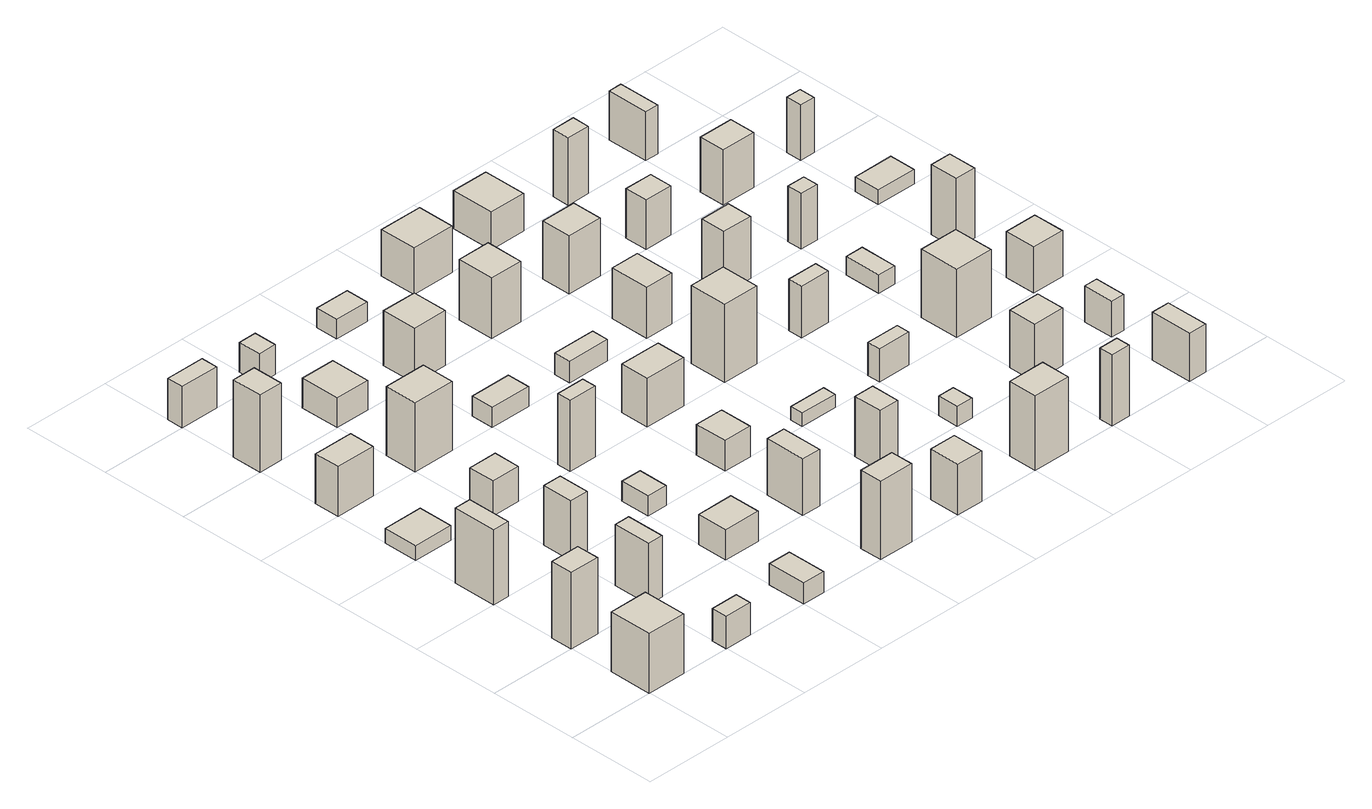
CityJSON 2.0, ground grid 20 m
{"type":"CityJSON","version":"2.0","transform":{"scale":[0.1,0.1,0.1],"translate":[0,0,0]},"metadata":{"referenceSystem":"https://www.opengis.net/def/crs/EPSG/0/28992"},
"CityObjects":{
"building1":{"type":"Building","attributes":{"roofType":"Flat","yearOfConstruction":1999,"function":"Residential","storeysAboveGround":4},"geometry":[{"type":"MultiSurface","lod":"1","boundaries":[[[0,1,2,3]],[[4,5,6,7]],[[3,2,5,4]],[[7,6,1,0]],[[4,7,0,3]],[[1,6,5,2]]]}]},
"building2":{"type":"Building","attributes":{"roofType":"Flat","yearOfConstruction":1981,"function":"Residential","storeysAboveGround":5},"geometry":[{"type":"MultiSurface","lod":"1","boundaries":[[[8,9,10,11]],[[12,13,14,15]],[[11,10,13,12]],[[15,14,9,8]],[[12,15,8,11]],[[9,14,13,10]]]}]},
"building3":{"type":"Building","attributes":{"roofType":"Flat","yearOfConstruction":1977,"function":"Residential","storeysAboveGround":5},"geometry":[{"type":"MultiSurface","lod":"1","boundaries":[[[16,17,18,19]],[[20,21,22,23]],[[19,18,21,20]],[[23,22,17,16]],[[20,23,16,19]],[[17,22,21,18]]]}]},
"building4":{"type":"Building","attributes":{"roofType":"Pyramidal","yearOfConstruction":1947,"function":"Industrial","storeysAboveGround":2},"geometry":[{"type":"MultiSurface","lod":"1","boundaries":[[[24,25,26,27]],[[28,29,30,31]],[[27,26,29,28]],[[31,30,25,24]],[[28,31,24,27]],[[25,30,29,26]]]}]},
"building5":{"type":"Building","attributes":{"roofType":"Flat","yearOfConstruction":1955,"function":"Residential","storeysAboveGround":1},"geometry":[{"type":"MultiSurface","lod":"1","boundaries":[[[32,33,34,35]],[[36,37,38,39]],[[35,34,37,36]],[[39,38,33,32]],[[36,39,32,35]],[[33,38,37,34]]]}]},
"building6":{"type":"Building","attributes":{"roofType":"Flat","yearOfConstruction":1960,"function":"Residential","storeysAboveGround":4},"geometry":[{"type":"MultiSurface","lod":"1","boundaries":[[[40,41,42,43]],[[44,45,46,47]],[[43,42,45,44]],[[47,46,41,40]],[[44,47,40,43]],[[41,46,45,42]]]}]},
"building7":{"type":"Building","attributes":{"roofType":"Hipped","yearOfConstruction":1954,"function":"Residential","storeysAboveGround":3},"geometry":[{"type":"MultiSurface","lod":"1","boundaries":[[[48,49,50,51]],[[52,53,54,55]],[[51,50,53,52]],[[55,54,49,48]],[[52,55,48,51]],[[49,54,53,50]]]}]},
"building8":{"type":"Building","attributes":{"roofType":"Flat","yearOfConstruction":1960,"function":"Residential","storeysAboveGround":5},"geometry":[{"type":"MultiSurface","lod":"1","boundaries":[[[56,57,58,59]],[[60,61,62,63]],[[59,58,61,60]],[[63,62,57,56]],[[60,63,56,59]],[[57,62,61,58]]]}]},
"building9":{"type":"Building","attributes":{"roofType":"Flat","yearOfConstruction":1947,"function":"Industrial","storeysAboveGround":4},"geometry":[{"type":"MultiSurface","lod":"1","boundaries":[[[64,65,66,67]],[[68,69,70,71]],[[67,66,69,68]],[[71,70,65,64]],[[68,71,64,67]],[[65,70,69,66]]]}]},
"building10":{"type":"Building","attributes":{"roofType":"Flat","yearOfConstruction":1946,"function":"Industrial","storeysAboveGround":3},"geometry":[{"type":"MultiSurface","lod":"1","boundaries":[[[72,73,74,75]],[[76,77,78,79]],[[75,74,77,76]],[[79,78,73,72]],[[76,79,72,75]],[[73,78,77,74]]]}]},
"building11":{"type":"Building","attributes":{"roofType":"Hipped","yearOfConstruction":1957,"function":"Industrial","storeysAboveGround":2},"geometry":[{"type":"MultiSurface","lod":"1","boundaries":[[[80,81,82,83]],[[84,85,86,87]],[[83,82,85,84]],[[87,86,81,80]],[[84,87,80,83]],[[81,86,85,82]]]}]},
"building12":{"type":"Building","attributes":{"roofType":"Shed","yearOfConstruction":1993,"function":"Industrial","storeysAboveGround":1},"geometry":[{"type":"MultiSurface","lod":"1","boundaries":[[[88,89,90,91]],[[92,93,94,95]],[[91,90,93,92]],[[95,94,89,88]],[[92,95,88,91]],[[89,94,93,90]]]}]},
"building13":{"type":"Building","attributes":{"roofType":"Flat","yearOfConstruction":2009,"function":"Residential","storeysAboveGround":5},"geometry":[{"type":"MultiSurface","lod":"1","boundaries":[[[96,97,98,99]],[[100,101,102,103]],[[99,98,101,100]],[[103,102,97,96]],[[100,103,96,99]],[[97,102,101,98]]]}]},
"building14":{"type":"Building","attributes":{"roofType":"Flat","yearOfConstruction":1986,"function":"Residential","storeysAboveGround":2},"geometry":[{"type":"MultiSurface","lod":"1","boundaries":[[[104,105,106,107]],[[108,109,110,111]],[[107,106,109,108]],[[111,110,105,104]],[[108,111,104,107]],[[105,110,109,106]]]}]},
"building15":{"type":"Building","attributes":{"roofType":"Flat","yearOfConstruction":1958,"function":"Residential","storeysAboveGround":2},"geometry":[{"type":"MultiSurface","lod":"1","boundaries":[[[112,113,114,115]],[[116,117,118,119]],[[115,114,117,116]],[[119,118,113,112]],[[116,119,112,115]],[[113,118,117,114]]]}]},
"building16":{"type":"Building","attributes":{"roofType":"Pyramidal","yearOfConstruction":1965,"function":"Residential","storeysAboveGround":1},"geometry":[{"type":"MultiSurface","lod":"1","boundaries":[[[120,121,122,123]],[[124,125,126,127]],[[123,122,125,124]],[[127,126,121,120]],[[124,127,120,123]],[[121,126,125,122]]]}]},
"building17":{"type":"Building","attributes":{"roofType":"Flat","yearOfConstruction":1966,"function":"Residential","storeysAboveGround":2},"geometry":[{"type":"MultiSurface","lod":"1","boundaries":[[[128,129,130,131]],[[132,133,134,135]],[[131,130,133,132]],[[135,134,129,128]],[[132,135,128,131]],[[129,134,133,130]]]}]},
"building18":{"type":"Building","attributes":{"roofType":"Flat","yearOfConstruction":2013,"function":"Industrial","storeysAboveGround":5},"geometry":[{"type":"MultiSurface","lod":"1","boundaries":[[[136,137,138,139]],[[140,141,142,143]],[[139,138,141,140]],[[143,142,137,136]],[[140,143,136,139]],[[137,142,141,138]]]}]},
"building19":{"type":"Building","attributes":{"roofType":"Flat","yearOfConstruction":1972,"function":"Residential","storeysAboveGround":5},"geometry":[{"type":"MultiSurface","lod":"1","boundaries":[[[144,145,146,147]],[[148,149,150,151]],[[147,146,149,148]],[[151,150,145,144]],[[148,151,144,147]],[[145,150,149,146]]]}]},
"building20":{"type":"Building","attributes":{"roofType":"Shed","yearOfConstruction":1979,"function":"Residential","storeysAboveGround":1},"geometry":[{"type":"MultiSurface","lod":"1","boundaries":[[[152,153,154,155]],[[156,157,158,159]],[[155,154,157,156]],[[159,158,153,152]],[[156,159,152,155]],[[153,158,157,154]]]}]},
"building21":{"type":"Building","attributes":{"roofType":"Flat","yearOfConstruction":1978,"function":"Residential","storeysAboveGround":4},"geometry":[{"type":"MultiSurface","lod":"1","boundaries":[[[160,161,162,163]],[[164,165,166,167]],[[163,162,165,164]],[[167,166,161,160]],[[164,167,160,163]],[[161,166,165,162]]]}]},
"building22":{"type":"Building","attributes":{"roofType":"Gabled","yearOfConstruction":2009,"function":"Residential","storeysAboveGround":3},"geometry":[{"type":"MultiSurface","lod":"1","boundaries":[[[168,169,170,171]],[[172,173,174,175]],[[171,170,173,172]],[[175,174,169,168]],[[172,175,168,171]],[[169,174,173,170]]]}]},
"building23":{"type":"Building","attributes":{"roofType":"Flat","yearOfConstruction":1964,"function":"Residential","storeysAboveGround":2},"geometry":[{"type":"MultiSurface","lod":"1","boundaries":[[[176,177,178,179]],[[180,181,182,183]],[[179,178,181,180]],[[183,182,177,176]],[[180,183,176,179]],[[177,182,181,178]]]}]},
"building24":{"type":"Building","attributes":{"roofType":"Hipped","yearOfConstruction":1991,"function":"Residential","storeysAboveGround":1},"geometry":[{"type":"MultiSurface","lod":"1","boundaries":[[[184,185,186,187]],[[188,189,190,191]],[[187,186,189,188]],[[191,190,185,184]],[[188,191,184,187]],[[185,190,189,186]]]}]},
"building25":{"type":"Building","attributes":{"roofType":"Shed","yearOfConstruction":1979,"function":"Residential","storeysAboveGround":3},"geometry":[{"type":"MultiSurface","lod":"1","boundaries":[[[192,193,194,195]],[[196,197,198,199]],[[195,194,197,196]],[[199,198,193,192]],[[196,199,192,195]],[[193,198,197,194]]]}]},
"building26":{"type":"Building","attributes":{"roofType":"Pyramidal","yearOfConstruction":1959,"function":"Residential","storeysAboveGround":3},"geometry":[{"type":"MultiSurface","lod":"1","boundaries":[[[200,201,202,203]],[[204,205,206,207]],[[203,202,205,204]],[[207,206,201,200]],[[204,207,200,203]],[[201,206,205,202]]]}]},
"building27":{"type":"Building","attributes":{"roofType":"Flat","yearOfConstruction":1964,"function":"Industrial","storeysAboveGround":4},"geometry":[{"type":"MultiSurface","lod":"1","boundaries":[[[208,209,210,211]],[[212,213,214,215]],[[211,210,213,212]],[[215,214,209,208]],[[212,215,208,211]],[[209,214,213,210]]]}]},
"building28":{"type":"Building","attributes":{"roofType":"Shed","yearOfConstruction":2013,"function":"Residential","storeysAboveGround":1},"geometry":[{"type":"MultiSurface","lod":"1","boundaries":[[[216,217,218,219]],[[220,221,222,223]],[[219,218,221,220]],[[223,222,217,216]],[[220,223,216,219]],[[217,222,221,218]]]}]},
"building29":{"type":"Building","attributes":{"roofType":"Flat","yearOfConstruction":1955,"function":"Industrial","storeysAboveGround":4},"geometry":[{"type":"MultiSurface","lod":"1","boundaries":[[[224,225,226,227]],[[228,229,230,231]],[[227,226,229,228]],[[231,230,225,224]],[[228,231,224,227]],[[225,230,229,226]]]}]},
"building30":{"type":"Building","attributes":{"roofType":"Flat","yearOfConstruction":2011,"function":"Residential","storeysAboveGround":1},"geometry":[{"type":"MultiSurface","lod":"1","boundaries":[[[232,233,234,235]],[[236,237,238,239]],[[235,234,237,236]],[[239,238,233,232]],[[236,239,232,235]],[[233,238,237,234]]]}]},
"building31":{"type":"Building","attributes":{"roofType":"Shed","yearOfConstruction":2005,"function":"Industrial","storeysAboveGround":3},"geometry":[{"type":"MultiSurface","lod":"1","boundaries":[[[240,241,242,243]],[[244,245,246,247]],[[243,242,245,244]],[[247,246,241,240]],[[244,247,240,243]],[[241,246,245,242]]]}]},
"building32":{"type":"Building","attributes":{"roofType":"Flat","yearOfConstruction":1950,"function":"Residential","storeysAboveGround":5},"geometry":[{"type":"MultiSurface","lod":"1","boundaries":[[[248,249,250,251]],[[252,253,254,255]],[[251,250,253,252]],[[255,254,249,248]],[[252,255,248,251]],[[249,254,253,250]]]}]},
"building33":{"type":"Building","attributes":{"roofType":"Flat","yearOfConstruction":1950,"function":"Residential","storeysAboveGround":5},"geometry":[{"type":"MultiSurface","lod":"1","boundaries":[[[256,257,258,259]],[[260,261,262,263]],[[259,258,261,260]],[[263,262,257,256]],[[260,263,256,259]],[[257,262,261,258]]]}]},
"building34":{"type":"Building","attributes":{"roofType":"Gabled","yearOfConstruction":1957,"function":"Industrial","storeysAboveGround":1},"geometry":[{"type":"MultiSurface","lod":"1","boundaries":[[[264,265,266,267]],[[268,269,270,271]],[[267,266,269,268]],[[271,270,265,264]],[[268,271,264,267]],[[265,270,269,266]]]}]},
"building35":{"type":"Building","attributes":{"roofType":"Shed","yearOfConstruction":1957,"function":"Residential","storeysAboveGround":3},"geometry":[{"type":"MultiSurface","lod":"1","boundaries":[[[272,273,274,275]],[[276,277,278,279]],[[275,274,277,276]],[[279,278,273,272]],[[276,279,272,275]],[[273,278,277,274]]]}]},
"building36":{"type":"Building","attributes":{"roofType":"Flat","yearOfConstruction":1968,"function":"Industrial","storeysAboveGround":4},"geometry":[{"type":"MultiSurface","lod":"1","boundaries":[[[280,281,282,283]],[[284,285,286,287]],[[283,282,285,284]],[[287,286,281,280]],[[284,287,280,283]],[[281,286,285,282]]]}]},
"building37":{"type":"Building","attributes":{"roofType":"Hipped","yearOfConstruction":1992,"function":"Residential","storeysAboveGround":2},"geometry":[{"type":"MultiSurface","lod":"1","boundaries":[[[288,289,290,291]],[[292,293,294,295]],[[291,290,293,292]],[[295,294,289,288]],[[292,295,288,291]],[[289,294,293,290]]]}]},
"building38":{"type":"Building","attributes":{"roofType":"Pyramidal","yearOfConstruction":1987,"function":"Residential","storeysAboveGround":2},"geometry":[{"type":"MultiSurface","lod":"1","boundaries":[[[296,297,298,299]],[[300,301,302,303]],[[299,298,301,300]],[[303,302,297,296]],[[300,303,296,299]],[[297,302,301,298]]]}]},
"building39":{"type":"Building","attributes":{"roofType":"Gabled","yearOfConstruction":1980,"function":"Residential","storeysAboveGround":3},"geometry":[{"type":"MultiSurface","lod":"1","boundaries":[[[304,305,306,307]],[[308,309,310,311]],[[307,306,309,308]],[[311,310,305,304]],[[308,311,304,307]],[[305,310,309,306]]]}]},
"building40":{"type":"Building","attributes":{"roofType":"Flat","yearOfConstruction":1952,"function":"Residential","storeysAboveGround":5},"geometry":[{"type":"MultiSurface","lod":"1","boundaries":[[[312,313,314,315]],[[316,317,318,319]],[[315,314,317,316]],[[319,318,313,312]],[[316,319,312,315]],[[313,318,317,314]]]}]},
"building41":{"type":"Building","attributes":{"roofType":"Flat","yearOfConstruction":1965,"function":"Residential","storeysAboveGround":4},"geometry":[{"type":"MultiSurface","lod":"1","boundaries":[[[320,321,322,323]],[[324,325,326,327]],[[323,322,325,324]],[[327,326,321,320]],[[324,327,320,323]],[[321,326,325,322]]]}]},
"building42":{"type":"Building","attributes":{"roofType":"Flat","yearOfConstruction":1972,"function":"Residential","storeysAboveGround":4},"geometry":[{"type":"MultiSurface","lod":"1","boundaries":[[[328,329,330,331]],[[332,333,334,335]],[[331,330,333,332]],[[335,334,329,328]],[[332,335,328,331]],[[329,334,333,330]]]}]},
"building43":{"type":"Building","attributes":{"roofType":"Hipped","yearOfConstruction":1985,"function":"Residential","storeysAboveGround":3},"geometry":[{"type":"MultiSurface","lod":"1","boundaries":[[[336,337,338,339]],[[340,341,342,343]],[[339,338,341,340]],[[343,342,337,336]],[[340,343,336,339]],[[337,342,341,338]]]}]},
"building44":{"type":"Building","attributes":{"roofType":"Flat","yearOfConstruction":1961,"function":"Residential","storeysAboveGround":5},"geometry":[{"type":"MultiSurface","lod":"1","boundaries":[[[344,345,346,347]],[[348,349,350,351]],[[347,346,349,348]],[[351,350,345,344]],[[348,351,344,347]],[[345,350,349,346]]]}]},
"building45":{"type":"Building","attributes":{"roofType":"Flat","yearOfConstruction":1975,"function":"Residential","storeysAboveGround":5},"geometry":[{"type":"MultiSurface","lod":"1","boundaries":[[[352,353,354,355]],[[356,357,358,359]],[[355,354,357,356]],[[359,358,353,352]],[[356,359,352,355]],[[353,358,357,354]]]}]},
"building46":{"type":"Building","attributes":{"roofType":"Gabled","yearOfConstruction":1998,"function":"Residential","storeysAboveGround":1},"geometry":[{"type":"MultiSurface","lod":"1","boundaries":[[[360,361,362,363]],[[364,365,366,367]],[[363,362,365,364]],[[367,366,361,360]],[[364,367,360,363]],[[361,366,365,362]]]}]},
"building47":{"type":"Building","attributes":{"roofType":"Hipped","yearOfConstruction":1992,"function":"Residential","storeysAboveGround":3},"geometry":[{"type":"MultiSurface","lod":"1","boundaries":[[[368,369,370,371]],[[372,373,374,375]],[[371,370,373,372]],[[375,374,369,368]],[[372,375,368,371]],[[369,374,373,370]]]}]},
"building48":{"type":"Building","attributes":{"roofType":"Flat","yearOfConstruction":1973,"function":"Residential","storeysAboveGround":4},"geometry":[{"type":"MultiSurface","lod":"1","boundaries":[[[376,377,378,379]],[[380,381,382,383]],[[379,378,381,380]],[[383,382,377,376]],[[380,383,376,379]],[[377,382,381,378]]]}]},
"building49":{"type":"Building","attributes":{"roofType":"Shed","yearOfConstruction":1945,"function":"Industrial","storeysAboveGround":2},"geometry":[{"type":"MultiSurface","lod":"1","boundaries":[[[384,385,386,387]],[[388,389,390,391]],[[387,386,389,388]],[[391,390,385,384]],[[388,391,384,387]],[[385,390,389,386]]]}]},
"building50":{"type":"Building","attributes":{"roofType":"Flat","yearOfConstruction":1946,"function":"Residential","storeysAboveGround":4},"geometry":[{"type":"MultiSurface","lod":"1","boundaries":[[[392,393,394,395]],[[396,397,398,399]],[[395,394,397,396]],[[399,398,393,392]],[[396,399,392,395]],[[393,398,397,394]]]}]},
"building51":{"type":"Building","attributes":{"roofType":"Hipped","yearOfConstruction":1984,"function":"Residential","storeysAboveGround":3},"geometry":[{"type":"MultiSurface","lod":"1","boundaries":[[[400,401,402,403]],[[404,405,406,407]],[[403,402,405,404]],[[407,406,401,400]],[[404,407,400,403]],[[401,406,405,402]]]}]},
"building52":{"type":"Building","attributes":{"roofType":"Gabled","yearOfConstruction":1952,"function":"Industrial","storeysAboveGround":3},"geometry":[{"type":"MultiSurface","lod":"1","boundaries":[[[408,409,410,411]],[[412,413,414,415]],[[411,410,413,412]],[[415,414,409,408]],[[412,415,408,411]],[[409,414,413,410]]]}]},
"building53":{"type":"Building","attributes":{"roofType":"Flat","yearOfConstruction":1984,"function":"Residential","storeysAboveGround":5},"geometry":[{"type":"MultiSurface","lod":"1","boundaries":[[[416,417,418,419]],[[420,421,422,423]],[[419,418,421,420]],[[423,422,417,416]],[[420,423,416,419]],[[417,422,421,418]]]}]},
"building54":{"type":"Building","attributes":{"roofType":"Flat","yearOfConstruction":1957,"function":"Residential","storeysAboveGround":1},"geometry":[{"type":"MultiSurface","lod":"1","boundaries":[[[424,425,426,427]],[[428,429,430,431]],[[427,426,429,428]],[[431,430,425,424]],[[428,431,424,427]],[[425,430,429,426]]]}]},
"building55":{"type":"Building","attributes":{"roofType":"Flat","yearOfConstruction":1956,"function":"Residential","storeysAboveGround":4},"geometry":[{"type":"MultiSurface","lod":"1","boundaries":[[[432,433,434,435]],[[436,437,438,439]],[[435,434,437,436]],[[439,438,433,432]],[[436,439,432,435]],[[433,438,437,434]]]}]}
},
"vertices":[
[89,0,0],[89,0,133],[0,0,133],[0,0,0],[0,98,0],[0,98,133],[89,98,133],[89,98,0],
[68,200,0],[68,200,170],[0,200,170],[0,200,0],[0,251,0],[0,251,170],[68,251,170],[68,251,0],
[38,400,0],[38,400,167],[0,400,167],[0,400,0],[0,499,0],[0,499,167],[38,499,167],[38,499,0],
[262,0,0],[262,0,72],[200,0,72],[200,0,0],[200,36,0],[200,36,72],[262,36,72],[262,36,0],
[91,600,0],[91,600,33],[0,600,33],[0,600,0],[0,679,0],[0,679,33],[91,679,33],[91,679,0],
[235,200,0],[235,200,136],[200,200,136],[200,200,0],[200,286,0],[200,286,136],[235,286,136],[235,286,0],
[91,800,0],[91,800,111],[0,800,111],[0,800,0],[0,858,0],[0,858,111],[91,858,111],[91,858,0],
[54,1000,0],[54,1000,172],[0,1000,172],[0,1000,0],[0,1069,0],[0,1069,172],[54,1069,172],[54,1069,0],
[243,400,0],[243,400,132],[200,400,132],[200,400,0],[200,470,0],[200,470,132],[243,470,132],[243,470,0],
[89,1200,0],[89,1200,92],[0,1200,92],[0,1200,0],[0,1238,0],[0,1238,92],[89,1238,92],[89,1238,0],
[266,600,0],[266,600,78],[200,600,78],[200,600,0],[200,660,0],[200,660,78],[266,660,78],[266,660,0],
[452,0,0],[452,0,47],[400,0,47],[400,0,0],[400,88,0],[400,88,47],[452,88,47],[452,88,0],
[296,800,0],[296,800,154],[200,800,154],[200,800,0],[200,874,0],[200,874,154],[296,874,154],[296,874,0],
[484,200,0],[484,200,67],[400,200,67],[400,200,0],[400,270,0],[400,270,67],[484,270,67],[484,270,0],
[279,1000,0],[279,1000,66],[200,1000,66],[200,1000,0],[200,1090,0],[200,1090,66],[279,1090,66],[279,1090,0],
[447,400,0],[447,400,44],[400,400,44],[400,400,0],[400,467,0],[400,467,44],[447,467,44],[447,467,0],
[241,1200,0],[241,1200,66],[200,1200,66],[200,1200,0],[200,1252,0],[200,1252,66],[241,1252,66],[241,1252,0],
[465,600,0],[465,600,158],[400,600,158],[400,600,0],[400,632,0],[400,632,158],[465,632,158],[465,632,0],
[680,0,0],[680,0,174],[600,0,174],[600,0,0],[600,51,0],[600,51,174],[680,51,174],[680,51,0],
[494,800,0],[494,800,44],[400,800,44],[400,800,0],[400,852,0],[400,852,44],[494,852,44],[494,852,0],
[643,200,0],[643,200,126],[600,200,126],[600,200,0],[600,292,0],[600,292,126],[643,292,126],[643,292,0],
[480,1000,0],[480,1000,122],[400,1000,122],[400,1000,0],[400,1080,0],[400,1080,122],[480,1080,122],[480,1080,0],
[665,400,0],[665,400,68],[600,400,68],[600,400,0],[600,474,0],[600,474,68],[665,474,68],[665,474,0],
[479,1200,0],[479,1200,43],[400,1200,43],[400,1200,0],[400,1252,0],[400,1252,43],[479,1252,43],[479,1252,0],
[694,600,0],[694,600,108],[600,600,108],[600,600,0],[600,666,0],[600,666,108],[694,666,108],[694,666,0],
[861,0,0],[861,0,113],[800,0,113],[800,0,0],[800,70,0],[800,70,113],[861,70,113],[861,70,0],
[846,200,0],[846,200,134],[800,200,134],[800,200,0],[800,265,0],[800,265,134],[846,265,134],[846,265,0],
[698,800,0],[698,800,48],[600,800,48],[600,800,0],[600,838,0],[600,838,48],[698,838,48],[698,838,0],
[675,1000,0],[675,1000,135],[600,1000,135],[600,1000,0],[600,1084,0],[600,1084,135],[675,1084,135],[675,1084,0],
[885,400,0],[885,400,30],[800,400,30],[800,400,0],[800,430,0],[800,430,30],[885,430,30],[885,430,0],
[699,1200,0],[699,1200,103],[600,1200,103],[600,1200,0],[600,1284,0],[600,1284,103],[699,1284,103],[699,1284,0],
[883,600,0],[883,600,174],[800,600,174],[800,600,0],[800,686,0],[800,686,174],[883,686,174],[883,686,0],
[1086,0,0],[1086,0,166],[1000,0,166],[1000,0,0],[1000,66,0],[1000,66,166],[1086,66,166],[1086,66,0],
[1038,200,0],[1038,200,44],[1000,200,44],[1000,200,0],[1000,248,0],[1000,248,44],[1038,248,44],[1038,248,0],
[865,800,0],[865,800,113],[800,800,113],[800,800,0],[800,889,0],[800,889,113],[865,889,113],[865,889,0],
[881,1000,0],[881,1000,129],[800,1000,129],[800,1000,0],[800,1068,0],[800,1068,129],[881,1068,129],[881,1068,0],
[1076,400,0],[1076,400,74],[1000,400,74],[1000,400,0],[1000,430,0],[1000,430,74],[1076,430,74],[1076,430,0],
[884,1200,0],[884,1200,84],[800,1200,84],[800,1200,0],[800,1297,0],[800,1297,84],[884,1297,84],[884,1297,0],
[1069,600,0],[1069,600,115],[1000,600,115],[1000,600,0],[1000,633,0],[1000,633,115],[1069,633,115],[1069,633,0],
[1244,0,0],[1244,0,158],[1200,0,158],[1200,0,0],[1200,32,0],[1200,32,158],[1244,32,158],[1244,32,0],
[1069,800,0],[1069,800,138],[1000,800,138],[1000,800,0],[1000,857,0],[1000,857,138],[1069,857,138],[1069,857,0],
[1273,200,0],[1273,200,128],[1200,200,128],[1200,200,0],[1200,264,0],[1200,264,128],[1273,264,128],[1273,264,0],
[1064,1000,0],[1064,1000,110],[1000,1000,110],[1000,1000,0],[1000,1052,0],[1000,1052,110],[1064,1052,110],[1064,1052,0],
[1289,400,0],[1289,400,152],[1200,400,152],[1200,400,0],[1200,491,0],[1200,491,152],[1289,491,152],[1289,491,0],
[1052,1200,0],[1052,1200,150],[1000,1200,150],[1000,1200,0],[1000,1239,0],[1000,1239,150],[1052,1239,150],[1052,1239,0],
[1241,600,0],[1241,600,41],[1200,600,41],[1200,600,0],[1200,684,0],[1200,684,41],[1241,684,41],[1241,684,0],
[1442,0,0],[1442,0,107],[1400,0,107],[1400,0,0],[1400,96,0],[1400,96,107],[1442,96,107],[1442,96,0],
[1241,800,0],[1241,800,124],[1200,800,124],[1200,800,0],[1200,834,0],[1200,834,124],[1241,834,124],[1241,834,0],
[1431,200,0],[1431,200,80],[1400,200,80],[1400,200,0],[1400,270,0],[1400,270,80],[1431,270,80],[1431,270,0],
[1279,1000,0],[1279,1000,122],[1200,1000,122],[1200,1000,0],[1200,1059,0],[1200,1059,122],[1279,1059,122],[1279,1059,0],
[1474,400,0],[1474,400,102],[1400,400,102],[1400,400,0],[1400,471,0],[1400,471,102],[1474,471,102],[1474,471,0],
[1231,1200,0],[1231,1200,109],[1200,1200,109],[1200,1200,0],[1200,1294,0],[1200,1294,109],[1231,1294,109],[1231,1294,0],
[1448,600,0],[1448,600,156],[1400,600,156],[1400,600,0],[1400,664,0],[1400,664,156],[1448,664,156],[1448,664,0],
[1493,800,0],[1493,800,32],[1400,800,32],[1400,800,0],[1400,860,0],[1400,860,32],[1493,860,32],[1493,860,0],
[1435,1000,0],[1435,1000,123],[1400,1000,123],[1400,1000,0],[1400,1036,0],[1400,1036,123],[1435,1036,123],[1435,1036,0]
]}
